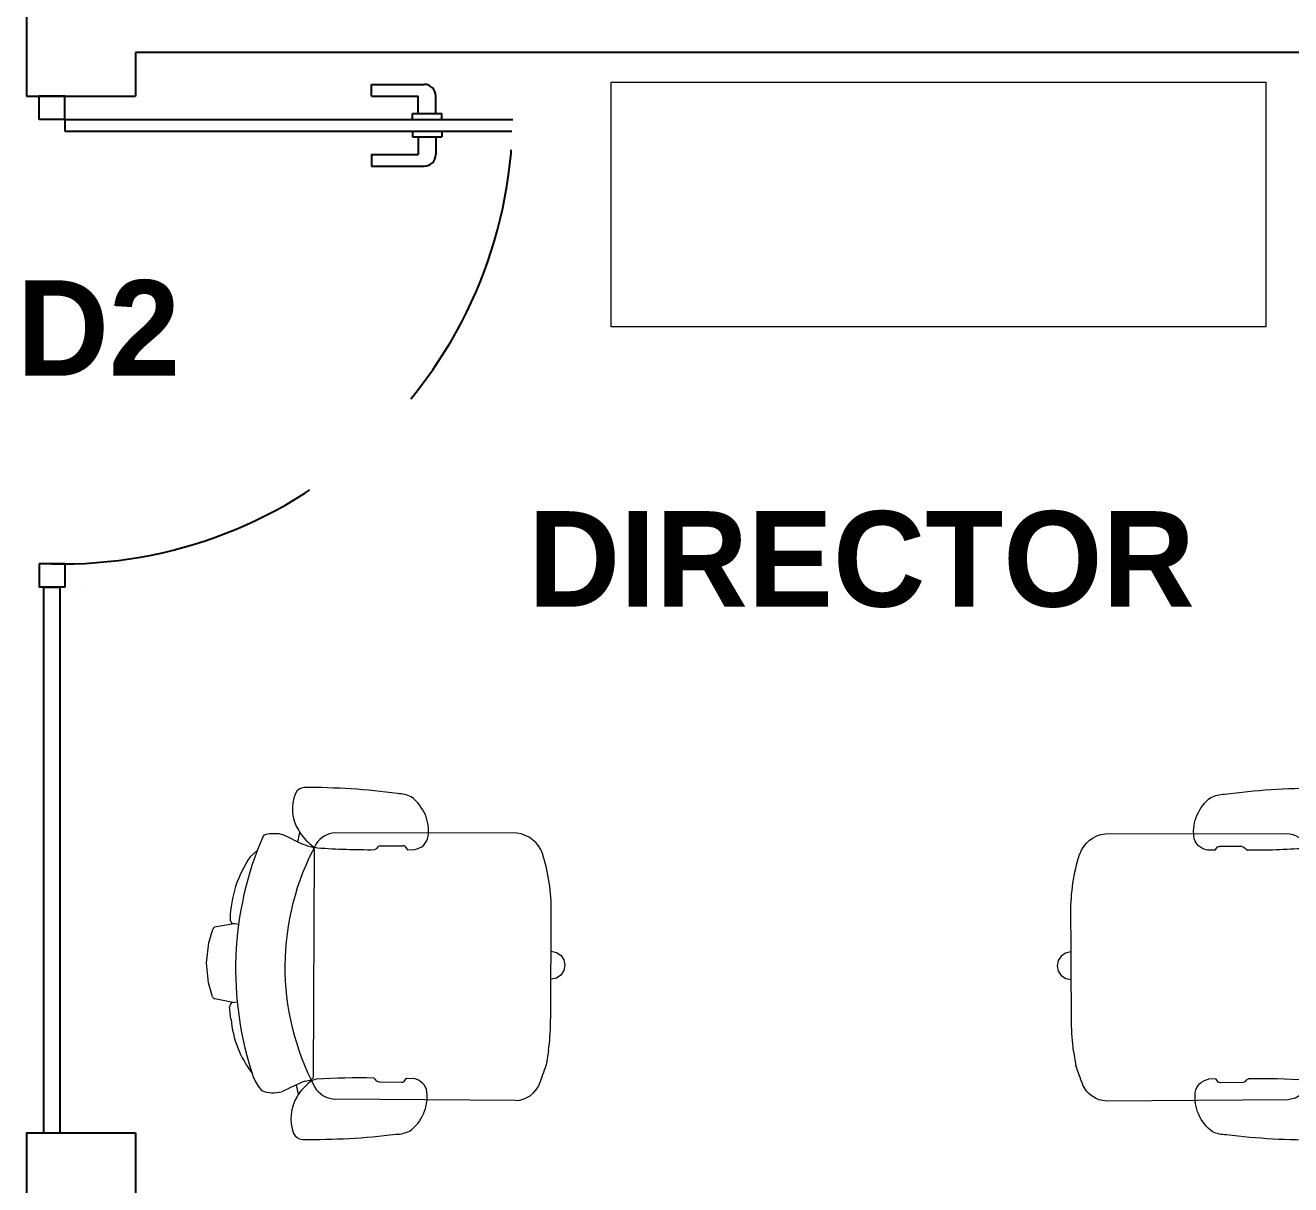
# Model space of a CAD drawing. Header units: inches. Extents: x 484217 to 497210, y -26946 to -21493.
# Drawn here: x 493848 to 493952.4, y -25133.5 to -25037.8 of the extents above; entities that cross this region are included whole.
import ezdxf

# ---------------------------------------------------------------- set-up
doc = ezdxf.new("R2010")
doc.units = ezdxf.units.IN
doc.header["$LTSCALE"] = 20
doc.header["$MEASUREMENT"] = 0
doc.linetypes.add('DASHED', pattern=[0.75, 0.5, -0.25])
doc.linetypes.add('TRATTEGGIATA2', pattern=[9.525, 6.35, -3.175])
for name, color, linetype in [('_new', 212, 'Continuous'), ('GLAZING', 4, 'Continuous'), ('I-FURN', 4, 'Continuous'), ('I-WALL-IN', 3, 'Continuous')]:
    doc.layers.add(name, color=color, linetype=linetype)
doc.layers.add('A-furniture', color=50, linetype='Continuous', lineweight=9)
doc.layers.add('I-ANNO-TEXT', color=7, linetype='Continuous', lineweight=18)
doc.styles.add('MICRO', font='')
doc.styles.get('MICRO').set_extended_font_data('MicrogrammaSSi', bold=True)

# ---------------------------------------------------------------- blocks, each defined once
blk = doc.blocks.new('A$C6A0E07C9')
at = {"layer": 'A-furniture'}
for p, q in [((-0.2138, 0.2718), (0.1182, 0.2876)), ((-0.0121, 0.2424), (-0.025, 0.2422)), ((-0.0115, 0.2426), (-0.0121, 0.2424)), ((-0.0112, 0.2428), (-0.0115, 0.2426)), ((-0.0079, 0.2484), (-0.0112, 0.2428)), ((0.0377, 0.2515), (-0.0033, 0.2499)), ((0.0418, 0.2505), (0.045, 0.2473)), ((0.045, 0.2473), (0.0464, 0.2461)), ((0.0464, 0.2461), (0.0478, 0.2453)), ((0.0478, 0.2453), (0.0485, 0.2451)), ((0.1585, 0.2497), (0.1792, -0.1667)), ((-0.2691, 0.1773), (-0.2664, 0.2046)), ((0.3152, 0.1516), (0.3188, 0.1294)), ((0.3146, 0.1213), (0.3056, 0.1197)), ((0.3131, 0.1211), (0.3466, 0.116)), ((0.3514, 0.1128), (0.36, 0.0876)), ((0.36, 0.0876), (0.3659, 0.0513)), ((0.3659, 0.0513), (0.3636, 0.0146)), ((-0.2907, 0.0196), (-0.2893, 0.0294)), ((-0.2893, 0.0294), (-0.2841, 0.0379)), ((-0.2841, 0.0379), (-0.2762, 0.0438)), ((-0.2762, 0.0438), (-0.2666, 0.0462)), ((-0.2883, 0.01), (-0.2907, 0.0196)), ((-0.2824, 0.002), (-0.2883, 0.01)), ((-0.2739, -0.003), (-0.2824, 0.002)), ((0.3636, 0.0146), (0.3576, -0.0113)), ((-0.2641, -0.0045), (-0.2739, -0.003)), ((0.3108, -0.0224), (0.3218, -0.0234)), ((0.3197, -0.023), (0.3546, -0.0146)), ((0.3546, -0.0146), (0.3564, -0.0132)), ((0.3564, -0.0132), (0.3576, -0.0113)), ((0.2962, -0.1472), (0.2839, -0.1595)), ((0.0087, -0.176), (-0.0042, -0.1772)), ((0.0094, -0.1763), (0.0087, -0.176)), ((0.0097, -0.1764), (0.0094, -0.1763)), ((0.0135, -0.1816), (0.0097, -0.1764)), ((0.0591, -0.1802), (0.0183, -0.1827)), ((0.0631, -0.1788), (0.066, -0.1753)), ((0.066, -0.1753), (0.0673, -0.174)), ((0.0673, -0.174), (0.0686, -0.173)), ((0.0686, -0.173), (0.0692, -0.1728)), ((-0.1895, -0.2174), (0.1433, -0.1996))]:
    blk.add_line(p, q, dxfattribs=at)
for centre, radius, start, end in [((0.2241, -0.8917), 1.2574, 92.3594, 100.1757), ((0.1721, 0.3454), 0.0192, 28.1256, 89.2436), ((0.1209, 0.3234), 0.0749, 330.3794, 24.513), ((0.0274, 0.2777), 0.0792, 129.4999, 189.1152), ((0.0065, 0.2825), 0.0635, 94.0792, 117.5938), ((0.117, 0.2414), 0.0463, 34.0902, 88.4441), ((0.1077, 0.3263), 0.0879, 309.6726, 333.0223), ((-1.1254, 2.7931), 2.8487, 297.1157, 298.0695), ((-0.9196, -0.0126), 1.143, 14.0931, 15.0056), ((0.2336, 0.2226), 0.0597, 72.5282, 107.7011), ((0.1951, 0.2221), 0.0806, 25.5198, 45.5387), ((-0.21, 0.2233), 0.0487, 94.526, 161.0109), ((-0.0222, 0.2712), 0.0292, 192.0047, 264.4409), ((0.1493, 0.274), 0.0211, 279.8693, 313.3434), ((-0.2488, 0.0248), 0.4712, 334.5973, 30.9732), ((0.1866, 0.1808), 0.0779, 100.0525, 108.2672), ((-0.3014, 0.0263), 0.6141, 339.6108, 22.0467), ((0.5941, -0.0351), 0.8932, 162.1203, 164.4323), ((-0.0038, 0.2437), 0.00623, 84.8455, 131.3174), ((0.0374, 0.2414), 0.0101, 64.5281, 88.6391), ((0.0007, 1.5534), 1.3091, 272.0899, 276.676), ((0.1704, 0.2449), 0.0129, 130.1366, 158.0173), ((0.1276, 0.1249), 0.1894, 8.0925, 40.8276), ((0.1816, 0.1421), 0.4521, 175.5289, 182.0991), ((72.2191, 3.6268), 72.5738, 182.765274, 182.924882), ((0.31, 0.1288), 0.0088, 301.088, 3.1667), ((0.3467, 0.1108), 0.00513, 22.8184, 91.0076), ((0.1162, -0.0378), 0.2107, 328.6962, 1.8079), ((0.3177, -0.0315), 0.00903, 2.1237, 63.3709), ((0.0809, -0.0616), 0.3414, 182.481, 200.7553), ((-0.1856, -0.1603), 0.0572, 202.8821, 266.1169), ((0.0015, -0.2058), 0.0292, 101.2525, 173.6887), ((0.0171, -0.1766), 0.00623, 234.376, 280.848), ((0.0579, -0.1702), 0.0101, 277.0543, 301.1654), ((0.1515, -1.4793), 1.3091, 89.0174, 93.6036), ((0.138, -0.155), 0.0449, 276.7939, 330.1521), ((0.1724, -0.1915), 0.0211, 52.3501, 85.8241), ((0.197, -0.1553), 0.0211, 212.6602, 229.0352), ((0.1633, -0.2919), 0.1223, 63.0548, 80.6357), ((0.1362, -0.2476), 0.0879, 32.6712, 56.0209), ((-0.9196, -0.0126), 1.143, 350.6964, 351.6126), ((0.3239, 0.0551), 0.2601, 246.1539, 250.8174), ((0.0516, -0.2073), 0.0792, 176.5782, 236.1936), ((0.1491, -0.2435), 0.0749, 341.1805, 35.314), ((0.249, -0.1528), 0.0392, 254.2998, 275.9911), ((0.2537, -0.1401), 0.0518, 269.3553, 293.3788), ((0.0312, -0.2142), 0.0635, 248.0997, 271.6142), ((0.1312, 0.9758), 1.2574, 265.5178, 273.334), ((0.2022, -0.2604), 0.0192, 276.4498, 337.5679)]:
    blk.add_arc(centre, radius, start, end, dxfattribs=at)
blk = doc.blocks.new('A$C756F409C')
at = {"layer": 'A-furniture'}
blk.add_lwpolyline([(0, -0.448), (1.2, -0.448), (1.2, 0), (0, 0)], close=True, dxfattribs=at)
blk = doc.blocks.new('glass doors- 900')
for p, q in [((387080.9, -15045.5), (387080.9, -14224.6)), ((387102.3, -15045.5), (387102.3, -14226.3)), ((387080.9, -14354.8), (387070.1, -14354.8)), ((387070.1, -14408.4), (387070.1, -14354.8)), ((387102.3, -14354.8), (387113, -14354.8)), ((387113, -14408.4), (387113, -14354.8)), ((387070.1, -14365.5), (387038, -14365.5)), ((387113, -14365.5), (387145.1, -14365.5)), ((387016.6, -14483.4), (387016.6, -14387)), ((387038, -14483.4), (387038, -14397.7)), ((387070.1, -14397.7), (387038, -14397.7)), ((387113, -14397.7), (387145.1, -14397.7)), ((387145.1, -14483.4), (387145.1, -14397.7)), ((387166.6, -14483.4), (387166.6, -14387)), ((387080.9, -14408.4), (387070.1, -14408.4)), ((387102.3, -14408.4), (387113, -14408.4)), ((387038, -14483.4), (387016.6, -14483.4)), ((387145.1, -14483.4), (387166.6, -14483.4)), ((387038, -15045.5), (387038, -15092.6)), ((387080.9, -15045.5), (387038, -15045.5)), ((387080.9, -15045.5), (387080.9, -15092.6)), ((387080.9, -15045.5), (387080.9, -15092.6)), ((387080.9, -15045.5), (387102.3, -15045.5)), ((387895.1, -15045.5), (387895.1, -15092.6)), ((387895.1, -15045.5), (387895.1, -15092.6)), ((387895.1, -15045.5), (387895.1, -15045.5)), ((387895.1, -15045.5), (387938, -15045.5)), ((387938, -15045.5), (387938, -15092.6)), ((387080.9, -15092.6), (387038, -15092.6)), ((387895.1, -15092.6), (387938, -15092.6))]:
    blk.add_line(p, q)
at = {"linetype": 'DASHED', "ltscale": 50}
blk.add_arc((387070.1, -15049.8), 825.3, 358.6028, 89.255, dxfattribs=at)
for centre, start, end in [((387038, -14387), 90, 180), ((387145.1, -14387), 0, 90)]:
    blk.add_arc(centre, 21.4, start, end)

msp = doc.modelspace()

# ---------------------------------------------------------------- linework, layer by layer
at = {"layer": '_new'}
msp.add_line((493852.59, -25084.18, 6.93), (493852.59, -25084.19, 6.93), dxfattribs=at)
at = {"layer": 'GLAZING'}
for points, elevation in [([(493849.52, -25129.18), (493849.52, -25084.18)], 56.5), ([(493849.52, -25084.18), (493850.87, -25084.18)], 6.93), ([(493850.87, -25129.18), (493850.87, -25084.18)], 56.5)]:
    msp.add_lwpolyline(points, dxfattribs=dict(at, elevation=elevation))
at = {"layer": 'I-WALL-IN'}
for p, q in [((493848.09, -25035.6, 6.93), (493848.09, -25043.68, 6.93)), ((493857.09, -25040.1, 6.93), (493857.09, -25043.68, 6.93)), ((493848.09, -25043.68, 6.93), (493852.59, -25043.68, 6.93)), ((493852.59, -25043.68, 6.93), (493857.09, -25043.68, 6.93)), ((493848.09, -25129.18, 106.06), (493852.59, -25129.18, 106.06)), ((493852.59, -25129.18, 106.06), (493857.09, -25129.18, 56.5))]:
    msp.add_line(p, q, dxfattribs=at)
for points, elevation in [([(494049.37, -25040.1), (493857.09, -25040.1)], 6.93), ([(493848.09, -25129.18), (493848.09, -25239.89)], 56.5), ([(493857.09, -25129.18), (493857.09, -25226.39)], 56.5)]:
    msp.add_lwpolyline(points, dxfattribs=dict(at, elevation=elevation))

# ---------------------------------------------------------------- block references
at = {"layer": 'A-furniture'}
for p, xscale, yscale, zscale, rotation in [((493879.49, -25113.76, 6.93), 45.00000000027777, 45.00000000027777, 45.00000000027777, 176.8565271613339), ((493946.11, -25113.81, 6.93), -45.00000000027777, 45, 45, 183.1434728386661)]:
    msp.add_blockref('A$C6A0E07C9', p, dxfattribs=dict(at, xscale=xscale, yscale=yscale, zscale=zscale, rotation=rotation))
at = {"layer": 'GLAZING', "xscale": 0.04499999998952262, "yscale": 0.04499999998952262, "zscale": 0.04499999998952262, "rotation": 270}
msp.add_blockref('glass doors- 900', (494528.3, -7626.97, 6.93), dxfattribs=at)
at = {"layer": 'I-FURN', "linetype": 'TRATTEGGIATA2', "xscale": -45, "yscale": 45, "zscale": 45, "rotation": 179.9999997753175}
msp.add_blockref('A$C756F409C', (493896.3, -25062.71, -21.78), dxfattribs=at)

# ---------------------------------------------------------------- texts
at = {"layer": 'I-ANNO-TEXT', "char_height": 7.875, "attachment_point": 1, "style": 'MICRO'}
for s, insert in [('{\\fBahnschrift Light|b1|i0|c0|p34;D2}', (493847.29, -25058.87, 6.93)), ('{\\fBahnschrift Light|b1|i0|c0|p34;DIRECTOR  }', (493889.45, -25077.91, 6.93))]:
    msp.add_mtext_dynamic_manual_height_columns(s, width=7.4099, gutter_width=1.5, heights=[0], dxfattribs=dict(at, insert=insert))

doc.saveas('drawing.dxf')
